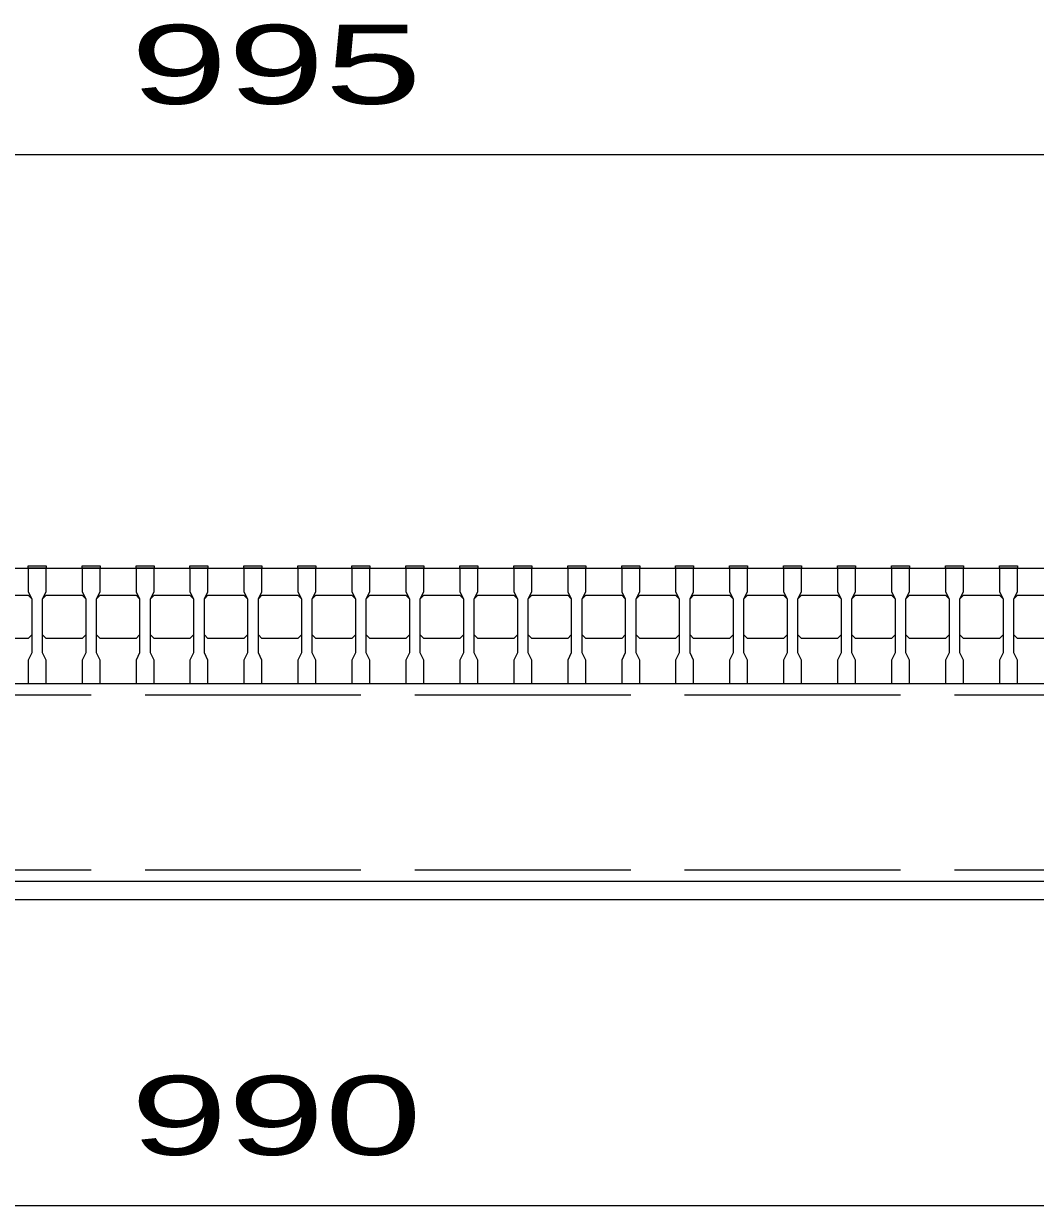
# Model space of a CAD drawing. Units: millimetres, scale not verified. Extents: x -1820 to 1731, y -1282 to 1054.
# Drawn here: x -1000.2 to -719, y -669.5 to -341.2 of the extents above; entities that cross this region are included whole.
import ezdxf
from ezdxf.enums import TextEntityAlignment as Align

# ---------------------------------------------------------------- set-up
doc = ezdxf.new("R2010")
doc.units = ezdxf.units.MM
doc.header["$LTSCALE"] = 10
doc.linetypes.add('DASHED', pattern=[7.5, 6, -1.5])
doc.layers.add('16', color=3, linetype='Continuous', lineweight=25)
doc.layers.add('22', color=4, linetype='Continuous', lineweight=25)
doc.styles.add('ベクトル', font='')
doc.styles.get('ベクトル').set_extended_font_data('ベクトル')

msp = doc.modelspace()

# ---------------------------------------------------------------- linework, layer by layer
at = {"layer": '16'}
for p, q in [((-999, -492.5), (-999, -491.8)), ((-999, -491.8), (-994, -491.8)), ((-994, -491.8), (-994, -492.5)), ((-984, -492.5), (-984, -491.8)), ((-984, -491.8), (-979, -491.8)), ((-979, -491.8), (-979, -492.5)), ((-969, -492.5), (-969, -491.8)), ((-969, -491.8), (-964, -491.8)), ((-964, -491.8), (-964, -492.5)), ((-954, -492.5), (-954, -491.8)), ((-954, -491.8), (-949, -491.8)), ((-949, -491.8), (-949, -492.5)), ((-939, -492.5), (-939, -491.8)), ((-939, -491.8), (-934, -491.8)), ((-934, -491.8), (-934, -492.5)), ((-924, -492.5), (-924, -491.8)), ((-924, -491.8), (-919, -491.8)), ((-919, -491.8), (-919, -492.5)), ((-909, -492.5), (-909, -491.8)), ((-909, -491.8), (-904, -491.8)), ((-904, -491.8), (-904, -492.5)), ((-894, -492.5), (-894, -491.8)), ((-894, -491.8), (-889, -491.8)), ((-889, -491.8), (-889, -492.5)), ((-879, -492.5), (-879, -491.8)), ((-879, -491.8), (-874, -491.8)), ((-874, -491.8), (-874, -492.5)), ((-864, -492.5), (-864, -491.8)), ((-864, -491.8), (-859, -491.8)), ((-859, -491.8), (-859, -492.5)), ((-849, -492.5), (-849, -491.8)), ((-849, -491.8), (-844, -491.8)), ((-844, -491.8), (-844, -492.5)), ((-834, -492.5), (-834, -491.8)), ((-834, -491.8), (-829, -491.8)), ((-829, -491.8), (-829, -492.5)), ((-819, -492.5), (-819, -491.8)), ((-819, -491.8), (-814, -491.8)), ((-814, -491.8), (-814, -492.5)), ((-804, -492.5), (-804, -491.8)), ((-804, -491.8), (-799, -491.8)), ((-799, -491.8), (-799, -492.5)), ((-789, -492.5), (-789, -491.8)), ((-789, -491.8), (-784, -491.8)), ((-784, -491.8), (-784, -492.5)), ((-774, -492.5), (-774, -491.8)), ((-774, -491.8), (-769, -491.8)), ((-769, -491.8), (-769, -492.5)), ((-759, -492.5), (-759, -491.8)), ((-759, -491.8), (-754, -491.8)), ((-754, -491.8), (-754, -492.5)), ((-744, -492.5), (-744, -491.8)), ((-744, -491.8), (-739, -491.8)), ((-739, -491.8), (-739, -492.5)), ((-729, -492.5), (-729, -491.8)), ((-729, -491.8), (-724, -491.8)), ((-724, -491.8), (-724, -492.5)), ((-1419, -492.5), (-424, -492.5)), ((-999, -492.5), (-999, -499)), ((-994, -492.5), (-999, -492.5)), ((-994, -499), (-994, -492.5)), ((-984, -492.5), (-984, -499)), ((-979, -492.5), (-984, -492.5)), ((-979, -499), (-979, -492.5)), ((-969, -492.5), (-969, -499)), ((-964, -492.5), (-969, -492.5)), ((-964, -499), (-964, -492.5)), ((-954, -492.5), (-954, -499)), ((-949, -492.5), (-954, -492.5)), ((-949, -499), (-949, -492.5)), ((-939, -492.5), (-939, -499)), ((-934, -492.5), (-939, -492.5)), ((-934, -499), (-934, -492.5)), ((-924, -492.5), (-924, -499)), ((-919, -492.5), (-924, -492.5)), ((-919, -499), (-919, -492.5)), ((-909, -492.5), (-909, -499)), ((-904, -492.5), (-909, -492.5)), ((-904, -499), (-904, -492.5)), ((-894, -492.5), (-894, -499)), ((-889, -492.5), (-894, -492.5)), ((-889, -499), (-889, -492.5)), ((-879, -492.5), (-879, -499)), ((-874, -492.5), (-879, -492.5)), ((-874, -499), (-874, -492.5)), ((-864, -492.5), (-864, -499)), ((-859, -492.5), (-864, -492.5)), ((-859, -499), (-859, -492.5)), ((-849, -492.5), (-849, -499)), ((-844, -492.5), (-849, -492.5)), ((-844, -499), (-844, -492.5)), ((-834, -492.5), (-834, -499)), ((-829, -492.5), (-834, -492.5)), ((-829, -499), (-829, -492.5)), ((-819, -492.5), (-819, -499)), ((-814, -492.5), (-819, -492.5)), ((-814, -499), (-814, -492.5)), ((-804, -492.5), (-804, -499)), ((-799, -492.5), (-804, -492.5)), ((-799, -499), (-799, -492.5)), ((-789, -492.5), (-789, -499)), ((-784, -492.5), (-789, -492.5)), ((-784, -499), (-784, -492.5)), ((-774, -492.5), (-774, -499)), ((-769, -492.5), (-774, -492.5)), ((-769, -499), (-769, -492.5)), ((-759, -492.5), (-759, -499)), ((-754, -492.5), (-759, -492.5)), ((-754, -499), (-754, -492.5)), ((-744, -492.5), (-744, -499)), ((-739, -492.5), (-744, -492.5)), ((-739, -499), (-739, -492.5)), ((-729, -492.5), (-729, -499)), ((-724, -492.5), (-729, -492.5)), ((-724, -499), (-724, -492.5)), ((-999, -499), (-998, -501)), ((-995, -501), (-994, -499)), ((-984, -499), (-983, -501)), ((-980, -501), (-979, -499)), ((-969, -499), (-968, -501)), ((-965, -501), (-964, -499)), ((-954, -499), (-953, -501)), ((-950, -501), (-949, -499)), ((-939, -499), (-938, -501)), ((-935, -501), (-934, -499)), ((-924, -499), (-923, -501)), ((-920, -501), (-919, -499)), ((-909, -499), (-908, -501)), ((-905, -501), (-904, -499)), ((-894, -499), (-893, -501)), ((-890, -501), (-889, -499)), ((-879, -499), (-878, -501)), ((-875, -501), (-874, -499)), ((-864, -499), (-863, -501)), ((-860, -501), (-859, -499)), ((-849, -499), (-848, -501)), ((-845, -501), (-844, -499)), ((-834, -499), (-833, -501)), ((-830, -501), (-829, -499)), ((-819, -499), (-818, -501)), ((-815, -501), (-814, -499)), ((-804, -499), (-803, -501)), ((-800, -501), (-799, -499)), ((-789, -499), (-788, -501)), ((-785, -501), (-784, -499)), ((-774, -499), (-773, -501)), ((-770, -501), (-769, -499)), ((-759, -499), (-758, -501)), ((-755, -501), (-754, -499)), ((-744, -499), (-743, -501)), ((-740, -501), (-739, -499)), ((-729, -499), (-728, -501)), ((-725, -501), (-724, -499)), ((-1009, -500), (-999, -500)), ((-999, -500), (-998, -501)), ((-998, -501), (-998, -516)), ((-995, -501), (-994, -500)), ((-995, -516), (-995, -501)), ((-994, -500), (-984, -500)), ((-984, -500), (-983, -501)), ((-983, -501), (-983, -516)), ((-980, -501), (-979, -500)), ((-980, -516), (-980, -501)), ((-979, -500), (-969, -500)), ((-969, -500), (-968, -501)), ((-968, -501), (-968, -516)), ((-965, -501), (-964, -500)), ((-965, -516), (-965, -501)), ((-964, -500), (-954, -500)), ((-954, -500), (-953, -501)), ((-953, -501), (-953, -516)), ((-950, -501), (-949, -500)), ((-950, -516), (-950, -501)), ((-949, -500), (-939, -500)), ((-939, -500), (-938, -501)), ((-938, -501), (-938, -516)), ((-935, -501), (-934, -500)), ((-935, -516), (-935, -501)), ((-934, -500), (-924, -500)), ((-924, -500), (-923, -501)), ((-923, -501), (-923, -516)), ((-920, -501), (-919, -500)), ((-920, -516), (-920, -501)), ((-919, -500), (-909, -500)), ((-909, -500), (-908, -501)), ((-908, -501), (-908, -516)), ((-905, -501), (-904, -500)), ((-905, -516), (-905, -501)), ((-904, -500), (-894, -500)), ((-894, -500), (-893, -501)), ((-893, -501), (-893, -516)), ((-890, -501), (-889, -500)), ((-890, -516), (-890, -501)), ((-889, -500), (-879, -500)), ((-879, -500), (-878, -501)), ((-878, -501), (-878, -516)), ((-875, -501), (-874, -500)), ((-875, -516), (-875, -501)), ((-874, -500), (-864, -500)), ((-864, -500), (-863, -501)), ((-863, -501), (-863, -516)), ((-860, -501), (-859, -500)), ((-860, -516), (-860, -501)), ((-859, -500), (-849, -500)), ((-849, -500), (-848, -501)), ((-848, -501), (-848, -516)), ((-845, -501), (-844, -500)), ((-845, -516), (-845, -501)), ((-844, -500), (-834, -500)), ((-834, -500), (-833, -501)), ((-833, -501), (-833, -516)), ((-830, -501), (-829, -500)), ((-830, -516), (-830, -501)), ((-829, -500), (-819, -500)), ((-819, -500), (-818, -501)), ((-818, -501), (-818, -516)), ((-815, -501), (-814, -500)), ((-815, -516), (-815, -501)), ((-814, -500), (-804, -500)), ((-804, -500), (-803, -501)), ((-803, -501), (-803, -516)), ((-800, -501), (-799, -500)), ((-800, -516), (-800, -501)), ((-799, -500), (-789, -500)), ((-789, -500), (-788, -501)), ((-788, -501), (-788, -516)), ((-785, -501), (-784, -500)), ((-785, -516), (-785, -501)), ((-784, -500), (-774, -500)), ((-774, -500), (-773, -501)), ((-773, -501), (-773, -516)), ((-770, -501), (-769, -500)), ((-770, -516), (-770, -501)), ((-769, -500), (-759, -500)), ((-759, -500), (-758, -501)), ((-758, -501), (-758, -516)), ((-755, -501), (-754, -500)), ((-755, -516), (-755, -501)), ((-754, -500), (-744, -500)), ((-744, -500), (-743, -501)), ((-743, -501), (-743, -516)), ((-740, -501), (-739, -500)), ((-740, -516), (-740, -501)), ((-739, -500), (-729, -500)), ((-729, -500), (-728, -501)), ((-728, -501), (-728, -516)), ((-725, -501), (-724, -500)), ((-725, -516), (-725, -501)), ((-724, -500), (-714, -500)), ((-999, -512), (-1009, -512)), ((-998, -511), (-999, -512)), ((-994, -512), (-995, -511)), ((-984, -512), (-994, -512)), ((-983, -511), (-984, -512)), ((-979, -512), (-980, -511)), ((-969, -512), (-979, -512)), ((-968, -511), (-969, -512)), ((-964, -512), (-965, -511)), ((-954, -512), (-964, -512)), ((-953, -511), (-954, -512)), ((-949, -512), (-950, -511)), ((-939, -512), (-949, -512)), ((-938, -511), (-939, -512)), ((-934, -512), (-935, -511)), ((-924, -512), (-934, -512)), ((-923, -511), (-924, -512)), ((-919, -512), (-920, -511)), ((-909, -512), (-919, -512)), ((-908, -511), (-909, -512)), ((-904, -512), (-905, -511)), ((-894, -512), (-904, -512)), ((-893, -511), (-894, -512)), ((-889, -512), (-890, -511)), ((-879, -512), (-889, -512)), ((-878, -511), (-879, -512)), ((-874, -512), (-875, -511)), ((-864, -512), (-874, -512)), ((-863, -511), (-864, -512)), ((-859, -512), (-860, -511)), ((-849, -512), (-859, -512)), ((-848, -511), (-849, -512)), ((-844, -512), (-845, -511)), ((-834, -512), (-844, -512)), ((-833, -511), (-834, -512)), ((-829, -512), (-830, -511)), ((-819, -512), (-829, -512)), ((-818, -511), (-819, -512)), ((-814, -512), (-815, -511)), ((-804, -512), (-814, -512)), ((-803, -511), (-804, -512)), ((-799, -512), (-800, -511)), ((-789, -512), (-799, -512)), ((-788, -511), (-789, -512)), ((-784, -512), (-785, -511)), ((-774, -512), (-784, -512)), ((-773, -511), (-774, -512)), ((-769, -512), (-770, -511)), ((-759, -512), (-769, -512)), ((-758, -511), (-759, -512)), ((-754, -512), (-755, -511)), ((-744, -512), (-754, -512)), ((-743, -511), (-744, -512)), ((-739, -512), (-740, -511)), ((-729, -512), (-739, -512)), ((-728, -511), (-729, -512)), ((-724, -512), (-725, -511)), ((-714, -512), (-724, -512)), ((-998, -516), (-999, -518)), ((-999, -518), (-999, -524.5)), ((-994, -518), (-995, -516)), ((-994, -524.5), (-994, -518)), ((-983, -516), (-984, -518)), ((-984, -518), (-984, -524.5)), ((-979, -518), (-980, -516)), ((-979, -524.5), (-979, -518)), ((-968, -516), (-969, -518)), ((-969, -518), (-969, -524.5)), ((-964, -518), (-965, -516)), ((-964, -524.5), (-964, -518)), ((-953, -516), (-954, -518)), ((-954, -518), (-954, -524.5)), ((-949, -518), (-950, -516)), ((-949, -524.5), (-949, -518)), ((-938, -516), (-939, -518)), ((-939, -518), (-939, -524.5)), ((-934, -518), (-935, -516)), ((-934, -524.5), (-934, -518)), ((-923, -516), (-924, -518)), ((-924, -518), (-924, -524.5)), ((-919, -518), (-920, -516)), ((-919, -524.5), (-919, -518)), ((-908, -516), (-909, -518)), ((-909, -518), (-909, -524.5)), ((-904, -518), (-905, -516)), ((-904, -524.5), (-904, -518)), ((-893, -516), (-894, -518)), ((-894, -518), (-894, -524.5)), ((-889, -518), (-890, -516)), ((-889, -524.5), (-889, -518)), ((-878, -516), (-879, -518)), ((-879, -518), (-879, -524.5)), ((-874, -518), (-875, -516)), ((-874, -524.5), (-874, -518)), ((-863, -516), (-864, -518)), ((-864, -518), (-864, -524.5)), ((-859, -518), (-860, -516)), ((-859, -524.5), (-859, -518)), ((-848, -516), (-849, -518)), ((-849, -518), (-849, -524.5)), ((-844, -518), (-845, -516)), ((-844, -524.5), (-844, -518)), ((-833, -516), (-834, -518)), ((-834, -518), (-834, -524.5)), ((-829, -518), (-830, -516)), ((-829, -524.5), (-829, -518)), ((-818, -516), (-819, -518)), ((-819, -518), (-819, -524.5)), ((-814, -518), (-815, -516)), ((-814, -524.5), (-814, -518)), ((-803, -516), (-804, -518)), ((-804, -518), (-804, -524.5)), ((-799, -518), (-800, -516)), ((-799, -524.5), (-799, -518)), ((-788, -516), (-789, -518)), ((-789, -518), (-789, -524.5)), ((-784, -518), (-785, -516)), ((-784, -524.5), (-784, -518)), ((-773, -516), (-774, -518)), ((-774, -518), (-774, -524.5)), ((-769, -518), (-770, -516)), ((-769, -524.5), (-769, -518)), ((-758, -516), (-759, -518)), ((-759, -518), (-759, -524.5)), ((-754, -518), (-755, -516)), ((-754, -524.5), (-754, -518)), ((-743, -516), (-744, -518)), ((-744, -518), (-744, -524.5)), ((-739, -518), (-740, -516)), ((-739, -524.5), (-739, -518)), ((-728, -516), (-729, -518)), ((-729, -518), (-729, -524.5)), ((-724, -518), (-725, -516)), ((-724, -524.5), (-724, -518)), ((-1419, -524.5), (-424, -524.5)), ((-1416.5, -524.5), (-426.5, -524.5)), ((-999, -524.5), (-994, -524.5)), ((-984, -524.5), (-979, -524.5)), ((-969, -524.5), (-964, -524.5)), ((-954, -524.5), (-949, -524.5)), ((-939, -524.5), (-934, -524.5)), ((-924, -524.5), (-919, -524.5)), ((-909, -524.5), (-904, -524.5)), ((-894, -524.5), (-889, -524.5)), ((-879, -524.5), (-874, -524.5)), ((-864, -524.5), (-859, -524.5)), ((-849, -524.5), (-844, -524.5)), ((-834, -524.5), (-829, -524.5)), ((-819, -524.5), (-814, -524.5)), ((-804, -524.5), (-799, -524.5)), ((-789, -524.5), (-784, -524.5)), ((-774, -524.5), (-769, -524.5)), ((-759, -524.5), (-754, -524.5)), ((-744, -524.5), (-739, -524.5)), ((-729, -524.5), (-724, -524.5)), ((-426.5, -579.5), (-1416.5, -579.5)), ((-426.5, -579.5), (-1416.5, -579.5)), ((-1416.5, -584.5), (-426.5, -584.5))]:
    msp.add_line(p, q, dxfattribs=at)
at = {"layer": '16', "linetype": 'DASHED'}
for p, q in [((-1416.5, -527.7), (-426.5, -527.7)), ((-1416.5, -576.3), (-426.5, -576.3))]:
    msp.add_line(p, q, dxfattribs=at)
at = {"layer": '22'}
for p, q in [((-1419, -377.5), (-424, -377.5)), ((-1416.5, -669.5), (-426.5, -669.5))]:
    msp.add_line(p, q, dxfattribs=at)

# ---------------------------------------------------------------- texts
at = {"layer": '22', "color": 2, "style": 'ベクトル', "width": 1.65}
for s, p in [(' 995 ', (-984, -352.5)), (' 990 ', (-984, -644.5))]:
    msp.add_text(s, height=21.99, dxfattribs=at).set_placement(p, align=Align.MIDDLE_LEFT)

doc.saveas('drawing.dxf')
